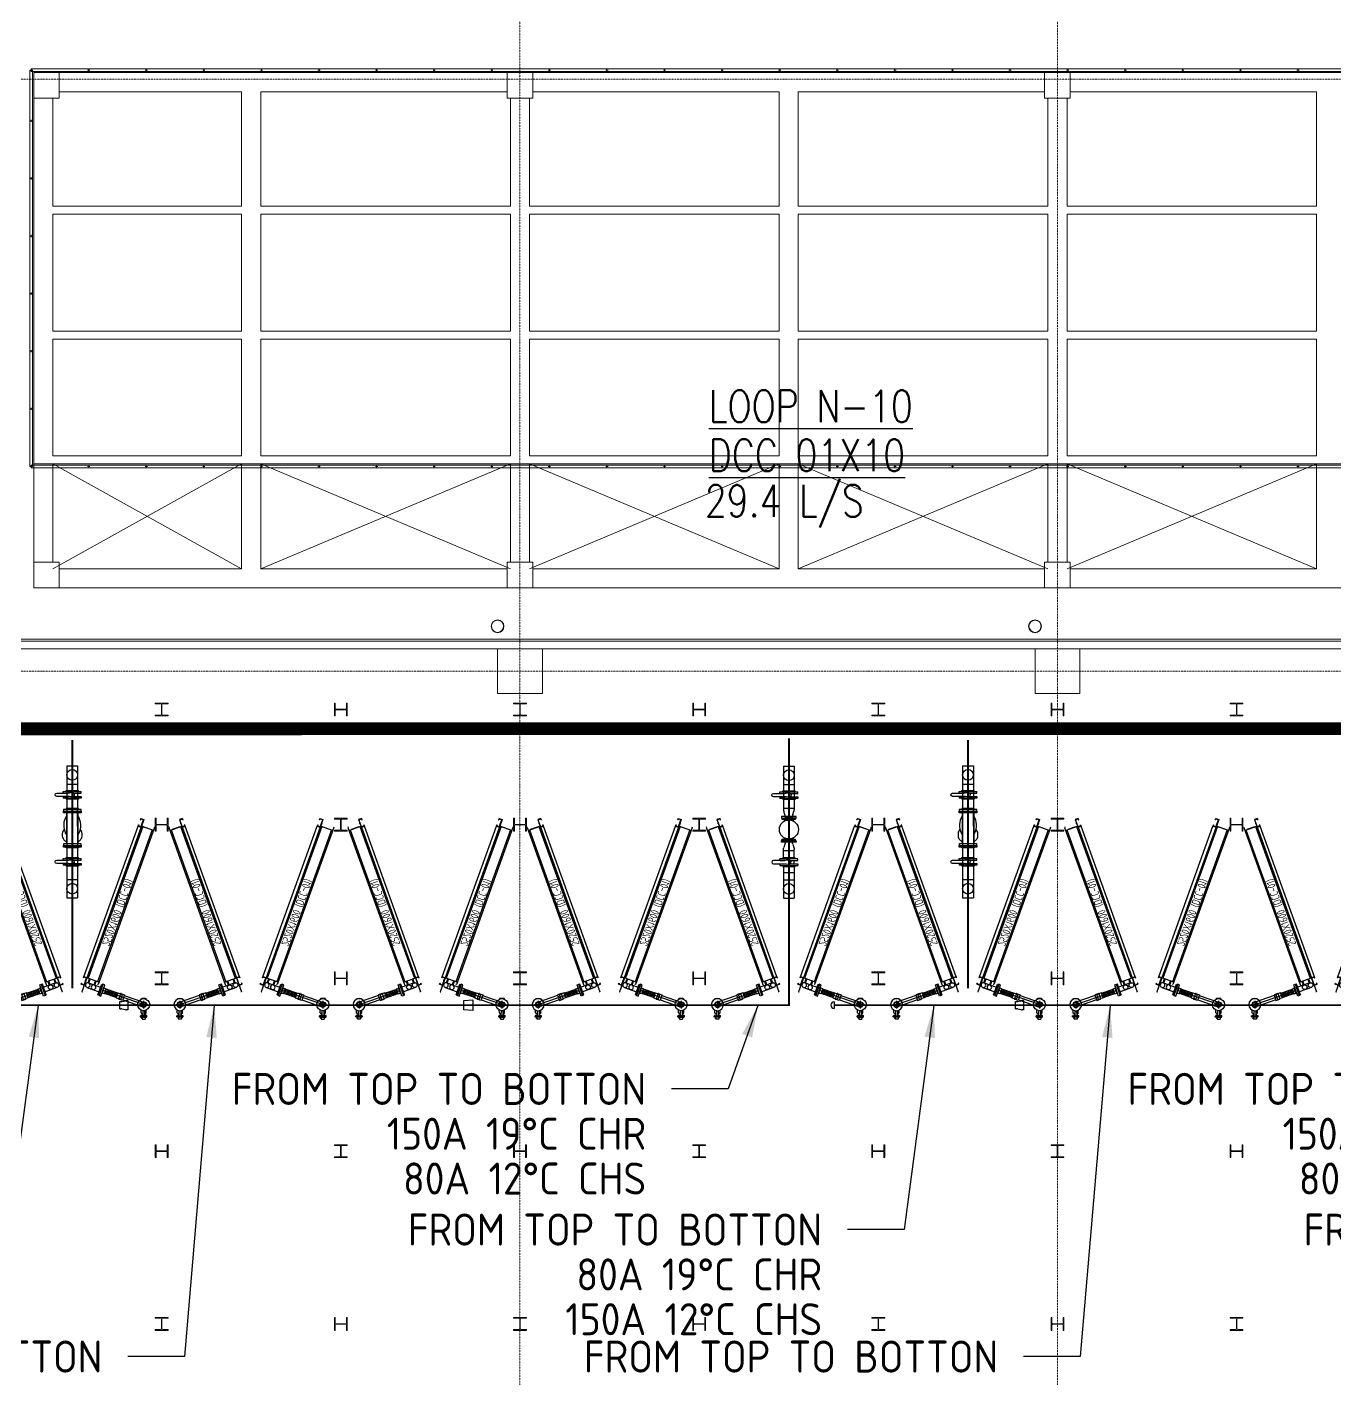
# Model space of a CAD drawing. Extents: x -32000 to 363140, y -29000 to 144266.
# Drawn here: x 77496 to 97938, y 78940 to 100062 of the extents above; entities that cross this region are included whole.
import ezdxf
from ezdxf.enums import TextEntityAlignment as Align

# ---------------------------------------------------------------- set-up
doc = ezdxf.new("R2010")
doc.units = 0
doc.header["$LTSCALE"] = 10
for name, pattern in [('H12PL25$0$JJP_三點線', [0.9, 0.3, -0.15, 0, -0.15, 0, -0.15, 0, -0.15]), ('XFM1Q20-200k$0$CENTER', [2, 1.25, -0.25, 0.25, -0.25]), ('XFM1Q20-200k$0$CENTER2', [1.125, 0.75, -0.125, 0.125, -0.125])]:
    doc.linetypes.add(name, pattern=pattern)
for name, color, linetype in [('H12PL25$0$A-OBJE-2D', 252, 'Continuous'), ('H12PL25$0$A-OBJE-MEP', 252, 'Continuous'), ('H12PL25$0$A-RAIL', 252, 'Continuous'), ('H12PL25$0$A-WALL-EX', 252, 'Continuous'), ('H12PL25$0$S-BEAM-SHOW', 252, 'Continuous'), ('H12PL25$0$S-COL', 252, 'Continuous'), ('H12PL25$0$S-GRID', 252, 'Continuous'), ('H12PL25$0$S-SLAB-SHOW', 252, 'Continuous'), ('XFM1P20-200k$0$$0$M-PIPE-TEXT', 3, 'Continuous'), ('XFM1P20-200k$0$$0$M-PIPE-TEXT-ARROR', 91, 'Continuous'), ('XFM1P20-200k$0$M-PIPE-CHWR20', 110, 'Continuous'), ('XFM1P20-200k$0$M-PIPE-CHWS12', 130, 'Continuous'), ('XFM1Q20-200k$0$12P7-M-SUP-DCC-L1', 7, 'Continuous'), ('XFM1Q20-200k$0$12P7-M-SUP-DCC-L2', 3, 'Continuous'), ('XFM1Q20-200k$0$C-CDCC', 22, 'Continuous'), ('XFM1Q20-200k$0$M-CWTR-TEXT', 4, 'Continuous'), ('XFM1Q20-200k$0$M-PIPE-CHWR20', 110, 'Continuous'), ('XFM1Q20-200k$0$M-PIPE-CHWS12', 130, 'Continuous'), ('XFM1Q20-200k$0$M-PIPE-CHWS12_CL', 132, 'XFM1Q20-200k$0$CENTER2'), ('XFM1Q20-200k$0$MAU&DCC Valve Station$0$M-CWTR-VAVE', 4, 'Continuous'), ('XFM1Q20-200k$0$U-PCW-V', 2, 'Continuous')]:
    doc.layers.add(name, color=color, linetype=linetype)
doc.styles.add('XFM1P20-200k$0$$0$aa-txt', font='isocp.shx', dxfattribs={"bigfont": 'chineset.shx'})
doc.styles.add('XFM1Q20-200k$0$12P7-XCM2P10$0$AA-TXT', font='simplex.shx', dxfattribs={"bigfont": 'china.shx'})
doc.styles.add('XFM1Q20-200k$0$aa-txt', font='isocp.shx', dxfattribs={"bigfont": 'chineset.shx'})
doc.dimstyles.new('XFM1P20-200k$0$$0$adim-200', dxfattribs={"dimscale": 200, "dimtxt": 0.3, "dimasz": 2.5, "dimexe": 0.1, "dimexo": 0.5, "dimgap": 0.15, "dimtad": 0, "dimdec": 4, "dimzin": 3, "dimdsep": 46, "dimtxsty": 'XFM1P20-200k$0$$0$aa-txt', "dimcen": 2.5, "dimclrd": 256, "dimclre": 256, "dimclrt": 256, "dimadec": 0, "dimazin": 0, "dimtfac": 1, "dimtdec": 4, "dimtmove": 0, "dimatfit": 3, "dimfxl": 1, "dimtolj": 1, "dimtzin": 0, "dimarcsym": 0})

# ---------------------------------------------------------------- blocks, each defined once
blk = doc.blocks.new('H12PL25')
at = {"layer": 'H12PL25$0$A-OBJE-2D', "lineweight": 0}
for p, q in [((77900, 91600), (80850, 93237.5)), ((80850, 91600), (77900, 93237.5)), ((81150, 91600), (85050, 93237.5)), ((85050, 91600), (81150, 93237.5)), ((85350, 91600), (89250, 93237.5)), ((89250, 91600), (85350, 93237.5)), ((89550, 91600), (93450, 93237.5)), ((93450, 91600), (89550, 93237.5)), ((93750, 91600), (97650, 93237.5)), ((97650, 91600), (93750, 93237.5))]:
    blk.add_line(p, q, dxfattribs=at)
at = {"layer": 'H12PL25$0$A-OBJE-MEP', "lineweight": 0, "flags": 128}
for points in [[(84945, 90700, 1), (84755, 90700, 1)], [(93345, 90700, 1), (93155, 90700, 1)]]:
    blk.add_lwpolyline(points, format="xyb", close=True, dxfattribs=at)
at = {"layer": 'H12PL25$0$A-OBJE-MEP', "lineweight": 0}
for centre in [(84850, 90700), (93250, 90700)]:
    blk.add_circle(centre, 100, dxfattribs=at)
at = {"layer": 'H12PL25$0$A-RAIL', "lineweight": 0}
for p, q in [((78477, 99390), (78443, 99390)), ((78460, 99407), (78460, 99373)), ((79377, 99390), (79343, 99390)), ((79360, 99407), (79360, 99373)), ((80277, 99390), (80243, 99390)), ((80260, 99407), (80260, 99373)), ((81177, 99390), (81143, 99390)), ((81160, 99407), (81160, 99373)), ((82077, 99390), (82043, 99390)), ((82060, 99407), (82060, 99373)), ((82977, 99390), (82943, 99390)), ((82960, 99407), (82960, 99373)), ((83877, 99390), (83843, 99390)), ((83860, 99407), (83860, 99373)), ((84777, 99390), (84743, 99390)), ((84760, 99407), (84760, 99373)), ((85677, 99390), (85643, 99390)), ((85660, 99407), (85660, 99373)), ((86577, 99390), (86543, 99390)), ((86560, 99407), (86560, 99373)), ((87477, 99390), (87443, 99390)), ((87460, 99407), (87460, 99373)), ((88377, 99390), (88343, 99390)), ((88360, 99407), (88360, 99373)), ((89277, 99390), (89243, 99390)), ((89260, 99407), (89260, 99373)), ((90177, 99390), (90143, 99390)), ((90160, 99407), (90160, 99373)), ((91077, 99390), (91043, 99390)), ((91060, 99407), (91060, 99373)), ((91977, 99390), (91943, 99390)), ((91960, 99407), (91960, 99373)), ((92877, 99390), (92843, 99390)), ((92860, 99407), (92860, 99373)), ((93777, 99390), (93743, 99390)), ((93760, 99407), (93760, 99373)), ((94677, 99390), (94643, 99390)), ((94660, 99407), (94660, 99373)), ((95577, 99390), (95543, 99390)), ((95560, 99407), (95560, 99373)), ((96477, 99390), (96443, 99390)), ((96460, 99407), (96460, 99373)), ((97377, 99390), (97343, 99390)), ((97360, 99407), (97360, 99373)), ((77543, 98597.5), (77577, 98597.5)), ((77560, 98614.5), (77560, 98580.5)), ((77543, 97697.5), (77577, 97697.5)), ((77560, 97714.5), (77560, 97680.5)), ((77543, 96797.5), (77577, 96797.5)), ((77560, 96814.5), (77560, 96780.5)), ((77543, 95897.5), (77577, 95897.5)), ((77560, 95914.5), (77560, 95880.5)), ((77543, 94997.5), (77577, 94997.5)), ((77560, 95014.5), (77560, 94980.5)), ((77543, 94097.5), (77577, 94097.5)), ((77560, 94114.5), (77560, 94080.5)), ((78477, 93197.5), (78443, 93197.5)), ((78460, 93214.5), (78460, 93180.5)), ((79377, 93197.5), (79343, 93197.5)), ((79360, 93214.5), (79360, 93180.5)), ((80277, 93197.5), (80243, 93197.5)), ((80260, 93214.5), (80260, 93180.5)), ((81177, 93197.5), (81143, 93197.5)), ((81160, 93214.5), (81160, 93180.5)), ((82077, 93197.5), (82043, 93197.5)), ((82060, 93214.5), (82060, 93180.5)), ((82977, 93197.5), (82943, 93197.5)), ((82960, 93214.5), (82960, 93180.5)), ((83877, 93197.5), (83843, 93197.5)), ((83860, 93214.5), (83860, 93180.5)), ((84777, 93197.5), (84743, 93197.5)), ((84760, 93214.5), (84760, 93180.5)), ((85677, 93197.5), (85643, 93197.5)), ((85660, 93214.5), (85660, 93180.5)), ((86577, 93197.5), (86543, 93197.5)), ((86560, 93214.5), (86560, 93180.5)), ((87477, 93197.5), (87443, 93197.5)), ((87460, 93214.5), (87460, 93180.5)), ((88377, 93197.5), (88343, 93197.5)), ((88360, 93214.5), (88360, 93180.5)), ((89277, 93197.5), (89243, 93197.5)), ((89260, 93214.5), (89260, 93180.5)), ((90177, 93197.5), (90143, 93197.5)), ((90160, 93214.5), (90160, 93180.5)), ((91077, 93197.5), (91043, 93197.5)), ((91060, 93214.5), (91060, 93180.5)), ((91977, 93197.5), (91943, 93197.5)), ((91960, 93214.5), (91960, 93180.5)), ((92877, 93197.5), (92843, 93197.5)), ((92860, 93214.5), (92860, 93180.5)), ((93777, 93197.5), (93743, 93197.5)), ((93760, 93214.5), (93760, 93180.5)), ((94677, 93197.5), (94643, 93197.5)), ((94660, 93214.5), (94660, 93180.5)), ((95577, 93197.5), (95543, 93197.5)), ((95560, 93214.5), (95560, 93180.5)), ((96477, 93197.5), (96443, 93197.5)), ((96460, 93214.5), (96460, 93180.5)), ((97377, 93197.5), (97343, 93197.5)), ((97360, 93214.5), (97360, 93180.5))]:
    blk.add_line(p, q, dxfattribs=at)
at = {"layer": 'H12PL25$0$A-RAIL', "lineweight": 0, "flags": 128}
for points in [[(77538.65, 93197.5), (77581.35, 93197.5), (77581.35, 99390), (77538.65, 99390)], [(77540, 93207.5), (77580, 93207.5), (77580, 99380), (77540, 99380)], [(77560, 99411.35), (77560, 99368.65), (123730, 99368.65), (123730, 99411.35)], [(77570, 99410), (77570, 99370), (123720, 99370), (123720, 99410)], [(77560, 93218.85), (77560, 93176.15), (122100, 93176.15), (122100, 93218.85)], [(77570, 93217.5), (77570, 93177.5), (122090, 93177.5), (122090, 93217.5)]]:
    blk.add_lwpolyline(points, close=True, dxfattribs=at)
at = {"layer": 'H12PL25$0$A-WALL-EX', "lineweight": 0}
blk.add_line((77050, 90465), (126700, 90465), dxfattribs=at)
at = {"layer": 'H12PL25$0$A-WALL-EX', "lineweight": 0, "flags": 128}
for points in [[(77050, 90500), (126700, 90500)], [(77050, 90500), (126700, 90500)], [(77050, 90500), (126700, 90500)], [(126700, 90500), (77050, 90500)], [(77050, 90350), (126850, 90350)]]:
    blk.add_lwpolyline(points, dxfattribs=at)
at = {"layer": 'H12PL25$0$S-BEAM-SHOW', "lineweight": 0, "flags": 128}
for points in [[(78000, 99350), (85000, 99350)], [(78000, 99050), (78000, 99350)], [(85000, 99350), (85000, 99050)], [(85400, 99350), (93400, 99350)], [(85400, 99050), (85400, 99350)], [(93400, 99350), (93400, 99050)], [(93800, 99350), (101800, 99350)], [(93800, 99050), (93800, 99350)], [(77600, 98950), (77900, 98950)], [(77600, 98950), (77600, 91700)], [(77900, 98950), (77900, 97262.5)], [(78000, 99050), (80850, 99050)], [(80850, 99050), (80850, 97262.5)], [(81150, 99050), (81150, 97262.5)], [(81150, 99050), (85000, 99050)], [(85050, 98950), (85350, 98950)], [(85050, 98950), (85050, 97262.5)], [(85350, 98950), (85350, 97262.5)], [(85400, 99050), (89250, 99050)], [(89250, 99050), (89250, 97262.5)], [(89550, 99050), (89550, 97262.5)], [(89550, 99050), (93400, 99050)], [(93450, 98950), (93750, 98950)], [(93450, 98950), (93450, 97262.5)], [(93750, 98950), (93750, 97262.5)], [(93800, 99050), (97650, 99050)], [(97650, 99050), (97650, 97262.5)], [(77900, 97262.5), (80850, 97262.5)], [(81150, 97262.5), (85050, 97262.5)], [(85350, 97262.5), (89250, 97262.5)], [(89550, 97262.5), (93450, 97262.5)], [(93750, 97262.5), (97650, 97262.5)], [(77900, 97137.5), (80850, 97137.5)], [(77900, 97137.5), (77900, 95312.5)], [(80850, 97137.5), (80850, 95312.5)], [(81150, 97137.5), (85050, 97137.5)], [(81150, 97137.5), (81150, 95312.5)], [(85050, 97137.5), (85050, 95312.5)], [(85350, 97137.5), (89250, 97137.5)], [(85350, 97137.5), (85350, 95312.5)], [(89250, 97137.5), (89250, 95312.5)], [(89550, 97137.5), (93450, 97137.5)], [(89550, 97137.5), (89550, 95312.5)], [(93450, 97137.5), (93450, 95312.5)], [(93750, 97137.5), (97650, 97137.5)], [(93750, 97137.5), (93750, 95312.5)], [(97650, 97137.5), (97650, 95312.5)], [(77900, 95312.5), (80850, 95312.5)], [(81150, 95312.5), (85050, 95312.5)], [(85350, 95312.5), (89250, 95312.5)], [(89550, 95312.5), (93450, 95312.5)], [(93750, 95312.5), (97650, 95312.5)], [(77900, 95187.5), (80850, 95187.5)], [(77900, 95187.5), (77900, 93362.5)], [(80850, 95187.5), (80850, 93362.5)], [(81150, 95187.5), (85050, 95187.5)], [(81150, 95187.5), (81150, 93362.5)], [(85050, 95187.5), (85050, 93362.5)], [(85350, 95187.5), (89250, 95187.5)], [(85350, 95187.5), (85350, 93362.5)], [(89250, 95187.5), (89250, 93362.5)], [(89550, 95187.5), (93450, 95187.5)], [(89550, 95187.5), (89550, 93362.5)], [(93450, 95187.5), (93450, 93362.5)], [(93750, 95187.5), (97650, 95187.5)], [(93750, 95187.5), (93750, 93362.5)], [(97650, 95187.5), (97650, 93362.5)], [(77900, 93362.5), (80850, 93362.5)], [(81150, 93362.5), (85050, 93362.5)], [(85350, 93362.5), (89250, 93362.5)], [(89550, 93362.5), (93450, 93362.5)], [(93750, 93362.5), (97650, 93362.5)], [(77900, 93237.5), (80850, 93237.5)], [(77900, 93237.5), (77900, 91700)], [(80850, 93237.5), (80850, 91600)], [(81150, 93237.5), (85050, 93237.5)], [(81150, 93237.5), (81150, 91600)], [(85050, 93237.5), (85050, 91700)], [(85350, 93237.5), (89250, 93237.5)], [(85350, 93237.5), (85350, 91700)], [(89250, 93237.5), (89250, 91600)], [(89550, 93237.5), (93450, 93237.5)], [(89550, 93237.5), (89550, 91600)], [(93450, 93237.5), (93450, 91700)], [(93750, 93237.5), (97650, 93237.5)], [(93750, 93237.5), (93750, 91700)], [(97650, 93237.5), (97650, 91600)], [(77900, 91700), (77600, 91700)], [(85350, 91700), (85050, 91700)], [(93750, 91700), (93450, 91700)], [(78000, 91600), (80850, 91600)], [(78000, 91300), (78000, 91600)], [(81150, 91600), (85000, 91600)], [(85000, 91600), (85000, 91300)], [(85400, 91600), (89250, 91600)], [(85400, 91300), (85400, 91600)], [(89550, 91600), (93400, 91600)], [(93400, 91600), (93400, 91300)], [(93800, 91600), (97650, 91600)], [(93800, 91300), (93800, 91600)], [(78000, 91300), (85000, 91300)], [(85400, 91300), (93400, 91300)], [(93800, 91300), (101800, 91300)]]:
    blk.add_lwpolyline(points, dxfattribs=at)
at = {"layer": 'H12PL25$0$S-COL', "lineweight": 0, "flags": 128}
for points in [[(77600, 98950), (78000, 98950), (78000, 99350), (77600, 99350)], [(85000, 98950), (85400, 98950), (85400, 99350), (85000, 99350)], [(93400, 98950), (93800, 98950), (93800, 99350), (93400, 99350)], [(77600, 91300), (78000, 91300), (78000, 91700), (77600, 91700)], [(85000, 91300), (85400, 91300), (85400, 91700), (85000, 91700)], [(93400, 91300), (93800, 91300), (93800, 91700), (93400, 91700)]]:
    blk.add_lwpolyline(points, close=True, dxfattribs=at)
for points in [[(84850, 90350), (84850, 89650), (85550, 89650), (85550, 90350)], [(93250, 90350), (93250, 89650), (93950, 89650), (93950, 90350)]]:
    blk.add_lwpolyline(points, dxfattribs=at)
for points in [[(79700, 89299.5), (79700, 89311.5), (79617, 89311.5, -0.41421356), (79604, 89324.5), (79604, 89474.5, -0.41421356), (79617, 89487.5), (79700, 89487.5), (79700, 89499.5), (79500, 89499.5), (79500, 89487.5), (79583, 89487.5, -0.41421356), (79596, 89474.5), (79596, 89324.5, -0.41421356), (79583, 89311.5), (79500, 89311.5), (79500, 89299.5)], [(82500, 89500), (82488, 89500), (82488, 89417, -0.41421356), (82475, 89404), (82325, 89404, -0.41421356), (82312, 89417), (82312, 89500), (82300, 89500), (82300, 89300), (82312, 89300), (82312, 89383, -0.41421356), (82325, 89396), (82475, 89396, -0.41421356), (82488, 89383), (82488, 89300), (82500, 89300)], [(82500, 89499.5), (82488, 89499.5), (82488, 89416.5, -0.41421356), (82475, 89403.5), (82325, 89403.5, -0.41421356), (82312, 89416.5), (82312, 89499.5), (82300, 89499.5), (82300, 89299.5), (82312, 89299.5), (82312, 89382.5, -0.41421356), (82325, 89395.5), (82475, 89395.5, -0.41421356), (82488, 89382.5), (82488, 89299.5), (82500, 89299.5)], [(85300, 89299.5), (85300, 89311.5), (85217, 89311.5, -0.41421356), (85204, 89324.5), (85204, 89474.5, -0.41421356), (85217, 89487.5), (85300, 89487.5), (85300, 89499.5), (85100, 89499.5), (85100, 89487.5), (85183, 89487.5, -0.41421356), (85196, 89474.5), (85196, 89324.5, -0.41421356), (85183, 89311.5), (85100, 89311.5), (85100, 89299.5)], [(88100, 89499.5), (88088, 89499.5), (88088, 89416.5, -0.41421356), (88075, 89403.5), (87925, 89403.5, -0.41421356), (87912, 89416.5), (87912, 89499.5), (87900, 89499.5), (87900, 89299.5), (87912, 89299.5), (87912, 89382.5, -0.41421356), (87925, 89395.5), (88075, 89395.5, -0.41421356), (88088, 89382.5), (88088, 89299.5), (88100, 89299.5)], [(90900, 89299.5), (90900, 89311.5), (90817, 89311.5, -0.41421356), (90804, 89324.5), (90804, 89474.5, -0.41421356), (90817, 89487.5), (90900, 89487.5), (90900, 89499.5), (90700, 89499.5), (90700, 89487.5), (90783, 89487.5, -0.41421356), (90796, 89474.5), (90796, 89324.5, -0.41421356), (90783, 89311.5), (90700, 89311.5), (90700, 89299.5)], [(93700, 89499.5), (93688, 89499.5), (93688, 89416.5, -0.41421356), (93675, 89403.5), (93525, 89403.5, -0.41421356), (93512, 89416.5), (93512, 89499.5), (93500, 89499.5), (93500, 89299.5), (93512, 89299.5), (93512, 89382.5, -0.41421356), (93525, 89395.5), (93675, 89395.5, -0.41421356), (93688, 89382.5), (93688, 89299.5), (93700, 89299.5)], [(96500, 89299.5), (96500, 89311.5), (96417, 89311.5, -0.41421356), (96404, 89324.5), (96404, 89474.5, -0.41421356), (96417, 89487.5), (96500, 89487.5), (96500, 89499.5), (96300, 89499.5), (96300, 89487.5), (96383, 89487.5, -0.41421356), (96396, 89474.5), (96396, 89324.5, -0.41421356), (96383, 89311.5), (96300, 89311.5), (96300, 89299.5)], [(79700, 87700), (79688, 87700), (79688, 87617, -0.41421356), (79675, 87604), (79525, 87604, -0.41421356), (79512, 87617), (79512, 87700), (79500, 87700), (79500, 87500), (79512, 87500), (79512, 87583, -0.41421356), (79525, 87596), (79675, 87596, -0.41421356), (79688, 87583), (79688, 87500), (79700, 87500)], [(82500, 87500), (82500, 87512), (82417, 87512, -0.41421356), (82404, 87525), (82404, 87675, -0.41421356), (82417, 87688), (82500, 87688), (82500, 87700), (82300, 87700), (82300, 87688), (82383, 87688, -0.41421356), (82396, 87675), (82396, 87525, -0.41421356), (82383, 87512), (82300, 87512), (82300, 87500)], [(85300, 87700), (85288, 87700), (85288, 87617, -0.41421356), (85275, 87604), (85125, 87604, -0.41421356), (85112, 87617), (85112, 87700), (85100, 87700), (85100, 87500), (85112, 87500), (85112, 87583, -0.41421356), (85125, 87596), (85275, 87596, -0.41421356), (85288, 87583), (85288, 87500), (85300, 87500)], [(88100, 87500), (88100, 87512), (88017, 87512, -0.41421356), (88004, 87525), (88004, 87675, -0.41421356), (88017, 87688), (88100, 87688), (88100, 87700), (87900, 87700), (87900, 87688), (87983, 87688, -0.41421356), (87996, 87675), (87996, 87525, -0.41421356), (87983, 87512), (87900, 87512), (87900, 87500)], [(90900, 87700), (90888, 87700), (90888, 87617, -0.41421356), (90875, 87604), (90725, 87604, -0.41421356), (90712, 87617), (90712, 87700), (90700, 87700), (90700, 87500), (90712, 87500), (90712, 87583, -0.41421356), (90725, 87596), (90875, 87596, -0.41421356), (90888, 87583), (90888, 87500), (90900, 87500)], [(93700, 87500), (93700, 87512), (93617, 87512, -0.41421356), (93604, 87525), (93604, 87675, -0.41421356), (93617, 87688), (93700, 87688), (93700, 87700), (93500, 87700), (93500, 87688), (93583, 87688, -0.41421356), (93596, 87675), (93596, 87525, -0.41421356), (93583, 87512), (93500, 87512), (93500, 87500)], [(96500, 87700), (96488, 87700), (96488, 87617, -0.41421356), (96475, 87604), (96325, 87604, -0.41421356), (96312, 87617), (96312, 87700), (96300, 87700), (96300, 87500), (96312, 87500), (96312, 87583, -0.41421356), (96325, 87596), (96475, 87596, -0.41421356), (96488, 87583), (96488, 87500), (96500, 87500)], [(79700, 85100), (79700, 85112), (79617, 85112, -0.41421356), (79604, 85125), (79604, 85275, -0.41421356), (79617, 85288), (79700, 85288), (79700, 85300), (79500, 85300), (79500, 85288), (79583, 85288, -0.41421356), (79596, 85275), (79596, 85125, -0.41421356), (79583, 85112), (79500, 85112), (79500, 85100)], [(82500, 85300), (82488, 85300), (82488, 85217, -0.41421356), (82475, 85204), (82325, 85204, -0.41421356), (82312, 85217), (82312, 85300), (82300, 85300), (82300, 85100), (82312, 85100), (82312, 85183, -0.41421356), (82325, 85196), (82475, 85196, -0.41421356), (82488, 85183), (82488, 85100), (82500, 85100)], [(85300, 85100), (85300, 85112), (85217, 85112, -0.41421356), (85204, 85125), (85204, 85275, -0.41421356), (85217, 85288), (85300, 85288), (85300, 85300), (85100, 85300), (85100, 85288), (85183, 85288, -0.41421356), (85196, 85275), (85196, 85125, -0.41421356), (85183, 85112), (85100, 85112), (85100, 85100)], [(88100, 85300), (88088, 85300), (88088, 85217, -0.41421356), (88075, 85204), (87925, 85204, -0.41421356), (87912, 85217), (87912, 85300), (87900, 85300), (87900, 85100), (87912, 85100), (87912, 85183, -0.41421356), (87925, 85196), (88075, 85196, -0.41421356), (88088, 85183), (88088, 85100), (88100, 85100)], [(90900, 85100), (90900, 85112), (90817, 85112, -0.41421356), (90804, 85125), (90804, 85275, -0.41421356), (90817, 85288), (90900, 85288), (90900, 85300), (90700, 85300), (90700, 85288), (90783, 85288, -0.41421356), (90796, 85275), (90796, 85125, -0.41421356), (90783, 85112), (90700, 85112), (90700, 85100)], [(93700, 85300), (93688, 85300), (93688, 85217, -0.41421356), (93675, 85204), (93525, 85204, -0.41421356), (93512, 85217), (93512, 85300), (93500, 85300), (93500, 85100), (93512, 85100), (93512, 85183, -0.41421356), (93525, 85196), (93675, 85196, -0.41421356), (93688, 85183), (93688, 85100), (93700, 85100)], [(96500, 85100), (96500, 85112), (96417, 85112, -0.41421356), (96404, 85125), (96404, 85275, -0.41421356), (96417, 85288), (96500, 85288), (96500, 85300), (96300, 85300), (96300, 85288), (96383, 85288, -0.41421356), (96396, 85275), (96396, 85125, -0.41421356), (96383, 85112), (96300, 85112), (96300, 85100)], [(79700, 82600), (79688, 82600), (79688, 82517, -0.41421356), (79675, 82504), (79525, 82504, -0.41421356), (79512, 82517), (79512, 82600), (79500, 82600), (79500, 82400), (79512, 82400), (79512, 82483, -0.41421356), (79525, 82496), (79675, 82496, -0.41421356), (79688, 82483), (79688, 82400), (79700, 82400)], [(82500, 82400), (82500, 82412), (82417, 82412, -0.41421356), (82404, 82425), (82404, 82575, -0.41421356), (82417, 82588), (82500, 82588), (82500, 82600), (82300, 82600), (82300, 82588), (82383, 82588, -0.41421356), (82396, 82575), (82396, 82425, -0.41421356), (82383, 82412), (82300, 82412), (82300, 82400)], [(85300, 82600), (85288, 82600), (85288, 82517, -0.41421356), (85275, 82504), (85125, 82504, -0.41421356), (85112, 82517), (85112, 82600), (85100, 82600), (85100, 82400), (85112, 82400), (85112, 82483, -0.41421356), (85125, 82496), (85275, 82496, -0.41421356), (85288, 82483), (85288, 82400), (85300, 82400)], [(88100, 82400), (88100, 82412), (88017, 82412, -0.41421356), (88004, 82425), (88004, 82575, -0.41421356), (88017, 82588), (88100, 82588), (88100, 82600), (87900, 82600), (87900, 82588), (87983, 82588, -0.41421356), (87996, 82575), (87996, 82425, -0.41421356), (87983, 82412), (87900, 82412), (87900, 82400)], [(90900, 82600), (90888, 82600), (90888, 82517, -0.41421356), (90875, 82504), (90725, 82504, -0.41421356), (90712, 82517), (90712, 82600), (90700, 82600), (90700, 82400), (90712, 82400), (90712, 82483, -0.41421356), (90725, 82496), (90875, 82496, -0.41421356), (90888, 82483), (90888, 82400), (90900, 82400)], [(93700, 82400), (93700, 82412), (93617, 82412, -0.41421356), (93604, 82425), (93604, 82575, -0.41421356), (93617, 82588), (93700, 82588), (93700, 82600), (93500, 82600), (93500, 82588), (93583, 82588, -0.41421356), (93596, 82575), (93596, 82425, -0.41421356), (93583, 82412), (93500, 82412), (93500, 82400)], [(96500, 82600), (96488, 82600), (96488, 82517, -0.41421356), (96475, 82504), (96325, 82504, -0.41421356), (96312, 82517), (96312, 82600), (96300, 82600), (96300, 82400), (96312, 82400), (96312, 82483, -0.41421356), (96325, 82496), (96475, 82496, -0.41421356), (96488, 82483), (96488, 82400), (96500, 82400)], [(79700, 79700), (79700, 79712), (79617, 79712, -0.41421356), (79604, 79725), (79604, 79875, -0.41421356), (79617, 79888), (79700, 79888), (79700, 79900), (79500, 79900), (79500, 79888), (79583, 79888, -0.41421356), (79596, 79875), (79596, 79725, -0.41421356), (79583, 79712), (79500, 79712), (79500, 79700)], [(82500, 79900), (82488, 79900), (82488, 79817, -0.41421356), (82475, 79804), (82325, 79804, -0.41421356), (82312, 79817), (82312, 79900), (82300, 79900), (82300, 79700), (82312, 79700), (82312, 79783, -0.41421356), (82325, 79796), (82475, 79796, -0.41421356), (82488, 79783), (82488, 79700), (82500, 79700)], [(85300, 79700), (85300, 79712), (85217, 79712, -0.41421356), (85204, 79725), (85204, 79875, -0.41421356), (85217, 79888), (85300, 79888), (85300, 79900), (85100, 79900), (85100, 79888), (85183, 79888, -0.41421356), (85196, 79875), (85196, 79725, -0.41421356), (85183, 79712), (85100, 79712), (85100, 79700)], [(88100, 79900), (88088, 79900), (88088, 79817, -0.41421356), (88075, 79804), (87925, 79804, -0.41421356), (87912, 79817), (87912, 79900), (87900, 79900), (87900, 79700), (87912, 79700), (87912, 79783, -0.41421356), (87925, 79796), (88075, 79796, -0.41421356), (88088, 79783), (88088, 79700), (88100, 79700)], [(90900, 79700), (90900, 79712), (90817, 79712, -0.41421356), (90804, 79725), (90804, 79875, -0.41421356), (90817, 79888), (90900, 79888), (90900, 79900), (90700, 79900), (90700, 79888), (90783, 79888, -0.41421356), (90796, 79875), (90796, 79725, -0.41421356), (90783, 79712), (90700, 79712), (90700, 79700)], [(93700, 79900), (93688, 79900), (93688, 79817, -0.41421356), (93675, 79804), (93525, 79804, -0.41421356), (93512, 79817), (93512, 79900), (93500, 79900), (93500, 79700), (93512, 79700), (93512, 79783, -0.41421356), (93525, 79796), (93675, 79796, -0.41421356), (93688, 79783), (93688, 79700), (93700, 79700)], [(96500, 79700), (96500, 79712), (96417, 79712, -0.41421356), (96404, 79725), (96404, 79875, -0.41421356), (96417, 79888), (96500, 79888), (96500, 79900), (96300, 79900), (96300, 79888), (96383, 79888, -0.41421356), (96396, 79875), (96396, 79725, -0.41421356), (96383, 79712), (96300, 79712), (96300, 79700)]]:
    blk.add_lwpolyline(points, format="xyb", close=True, dxfattribs=at)
at = {"layer": 'H12PL25$0$S-GRID', "linetype": 'H12PL25$0$JJP_三點線', "lineweight": 0}
for p, q in [((85200, 128250), (85200, -28000)), ((93600, 128250), (93600, -28000)), ((-29000, 99250), (289600, 99250)), ((-29000, 90000), (289600, 90000))]:
    blk.add_line(p, q, dxfattribs=at)
at = {"layer": 'H12PL25$0$S-SLAB-SHOW', "lineweight": 0, "flags": 128}
for points in [[(77600, 99350), (77600, 93237.5), (122140, 93237.5), (122140, 91300), (125640, 91300), (125640, 92970), (124874, 92970), (124874, 92610), (124656, 92610), (124656, 92710), (123890, 92710), (123890, 92610), (123690, 92610), (123690, 99350)], [(77600, 99350), (77600, 93237.5), (122140, 93237.5), (122140, 91300), (124656, 91300), (124656, 92710), (123890, 92710), (123890, 92610), (123690, 92610), (123690, 99350)]]:
    blk.add_lwpolyline(points, close=True, dxfattribs=at)
at = {"layer": 'H12PL25$0$S-SLAB-SHOW', "lineweight": 0}
for points in [[(77600, 91700), (78000, 91700), (78000, 91300), (77600, 91300)], [(93400, 91700), (93800, 91700), (93800, 91300), (93400, 91300)]]:
    blk.add_lwpolyline(points, close=True, dxfattribs=at)
blk = doc.blocks.new('XFM1Q20-200k$0$A$C85d7fed8')
at = {"layer": 'XFM1Q20-200k$0$12P7-M-SUP-DCC-L1'}
for points in [[(214374, 5418), (214420, 5438), (214369, 5552), (214323, 5532), (214331, 5513), (214334, 5515), (214327, 5530), (214367, 5548), (214416, 5440), (214376, 5422), (214369, 5437), (214366, 5436)], [(215456, 3023), (215502, 3043), (215450, 3158), (215405, 3137), (215413, 3119), (215416, 3120), (215409, 3135), (215449, 3153), (215497, 3045), (215458, 3027), (215451, 3043), (215448, 3041)]]:
    blk.add_lwpolyline(points, close=True, dxfattribs=at)
blk.add_lwpolyline([(215446, 3041), (215448, 3041)], dxfattribs=at)
at = {"layer": 'XFM1Q20-200k$0$12P7-M-SUP-DCC-L2'}
blk.add_lwpolyline([(215404, 3137), (215450, 3157), (214420, 5438), (214374, 5418)], close=True, dxfattribs=at)
blk = doc.blocks.new('XFM1Q20-200k$0$A$C911c7844')
at = {"layer": 'XFM1Q20-200k$0$C-CDCC'}
for p, q in [((207240, 5563), (207249, 5567)), ((208474, 3049), (207240, 5563)), ((207325, 5504), (207506, 5592)), ((207357, 5438), (207538, 5527)), ((207483, 5638), (207500, 5646)), ((207483, 5638), (207560, 5481)), ((207500, 5646), (207576, 5489)), ((207520, 5444), (207340, 5356)), ((207352, 5436), (207381, 5376)), ((208470, 3103), (207358, 5365)), ((207362, 5441), (207392, 5381)), ((207440, 5479), (207469, 5419)), ((207451, 5484), (207480, 5424)), ((207503, 5480), (207494, 5476)), ((208613, 3173), (207502, 5435)), ((208653, 3137), (207503, 5480)), ((207560, 5481), (207576, 5489)), ((208631, 3182), (208452, 3094)), ((208631, 3182), (208452, 3094)), ((208483, 3054), (208474, 3049)), ((208484, 3110), (208599, 3166)), ((208644, 3133), (208653, 3137))]:
    blk.add_line(p, q, dxfattribs=at)
for centre in [(207341, 5471), (207429, 5514)]:
    blk.add_circle(centre, 36.5, dxfattribs=at)
at = {"layer": 'XFM1Q20-200k$0$C-CDCC', "style": 'XFM1Q20-200k$0$aa-txt', "width": 0.8}
blk.add_text('2520X1600 (DCC-01)', height=125, rotation=296, dxfattribs=at).set_placement((207930, 4392), align=Align.MIDDLE)
blk = doc.blocks.new('XFM1Q20-200k$0$R6-4')
for p, q in [((-5.7, 0), (5.7, 0)), ((-5.7, 0), (-5.7, -1)), ((-8.4, -14), (-8.4, -12.4)), ((8.4, -14), (-8.4, -14)), ((-6.2, -4.1), (-7.9, -9.3)), ((5.7, 0), (5.7, -1)), ((6.2, -4.1), (7.9, -9.3)), ((8.4, -14), (8.4, -12.4))]:
    blk.add_line(p, q)
for centre, start, end in [((1.6, -12.4), 161.7321, 180), ((-15.7, -1), 341.7321, 0), ((15.7, -1), 180, 198.2679), ((-1.6, -12.4), 0, 18.2679)]:
    blk.add_arc(centre, 10, start, end)
blk = doc.blocks.new('XFM1Q20-200k$0$BV-150V-T1')
at = {"color": 0, "linetype": 'ByBlock'}
for p, q in [((-5.2, 9.6), (-6.7, 9.6)), ((-6.7, -9.6), (-6.7, 9.6)), ((-2.7, 14), (-5.2, 14)), ((-5.2, -14), (-5.2, 14)), ((2.7, 14), (5.2, 14)), ((5.2, 14), (5.2, -14)), ((5.2, 9.6), (6.7, 9.6)), ((6.7, 9.6), (6.7, -9.6)), ((-5.2, -9.6), (-6.7, -9.6)), ((-2.7, -14), (-5.2, -14)), ((2.7, -8.4), (-2.7, -8.4)), ((2.7, -14), (5.2, -14)), ((5.2, -9.6), (6.7, -9.6))]:
    blk.add_line(p, q, dxfattribs=at)
blk.add_lwpolyline([(-2.7, 7.5), (-2.7, 24, -1), (2.7, 24), (2.7, 7.7, 0.028765), (2.9, 4.2), (3.3, 0.3, -1.044614), (-3.3, 0), (-2.9, 4.1, 0.028765)], format="xyb", close=True, dxfattribs=at)
for points in [[(-2.7, 14), (-2.7, 6.1)], [(2.7, 14), (2.7, 6.3)], [(-2.7, -2), (-2.7, -14)], [(2.7, -2), (2.7, -14)]]:
    blk.add_lwpolyline(points, dxfattribs=at)
blk = doc.blocks.new('XFM1Q20-200k$0$A$C49d57fc1')
at = {"layer": 'XFM1Q20-200k$0$M-PIPE-CHWR20'}
for p, q in [((183, 2063, 0), (183, 1402, 0)), ((183, 2063), (351, 2063)), ((267, 0, 0), (267, 2063, 0)), ((351, 2063, 0), (351, 1402, 0)), ((183, 1777), (351, 1777)), ((159, 1247, 0), (264, 1247, 0)), ((159, 1247, 0), (159, 1232, 0)), ((159, 1232, 0), (264, 1232, 0)), ((160, 1231, 0), (159, 1232, 0)), ((264, 1231, 0), (160, 1231, 0)), ((189, 1249, 0), (264, 1249, 0)), ((189, 1247, 0), (189, 1249, 0)), ((194, 1221, 0), (194, 1229, 0)), ((200, 1219, 0), (264, 1219, 0)), ((340, 1249, 0), (264, 1249, 0)), ((369, 1247, 0), (264, 1247, 0)), ((369, 1232, 0), (264, 1232, 0)), ((264, 1231, 0), (368, 1231, 0)), ((334, 1219, 0), (264, 1219, 0)), ((334, 1219, 0), (334, 1229, 0)), ((340, 1247, 0), (340, 1249, 0)), ((368, 1231, 0), (369, 1232, 0)), ((369, 1247, 0), (369, 1232, 0)), ((160, 915, 0), (159, 914, 0)), ((159, 914, 0), (264, 914, 0)), ((159, 899, 0), (159, 914, 0)), ((159, 899, 0), (264, 899, 0)), ((264, 915, 0), (160, 915, 0)), ((189, 899, 0), (189, 897, 0)), ((189, 897, 0), (264, 897, 0)), ((194, 930, 0), (194, 917, 0)), ((334, 925, 0), (194, 925, 0)), ((264, 915, 0), (368, 915, 0)), ((369, 914, 0), (264, 914, 0)), ((369, 899, 0), (264, 899, 0)), ((340, 897, 0), (264, 897, 0)), ((334, 925, 0), (334, 917, 0)), ((340, 899, 0), (340, 897, 0)), ((368, 915, 0), (369, 914, 0)), ((369, 899, 0), (369, 914, 0)), ((183, 626), (183, 740, 0)), ((351, 626), (351, 740, 0)), ((183, 495), (183, 0)), ((351, 495), (351, 0)), ((351, 395), (183, 395)), ((183, 286), (351, 286)), ((183, 0), (351, 0))]:
    blk.add_line(p, q, dxfattribs=at)
at = {"layer": 'XFM1Q20-200k$0$M-PIPE-CHWR20', "elevation": 0}
for points in [[(153, 1249), (381, 1249), (381, 1273), (153, 1273)], [(153, 897), (381, 897), (381, 873), (153, 873)]]:
    blk.add_lwpolyline(points, close=True, dxfattribs=at)
at = {"layer": 'XFM1Q20-200k$0$M-PIPE-CHWR20'}
for centre, radius in [((267, 1920), 84.1), ((267, 1073), 149), ((267, 143), 84.1)]:
    blk.add_circle(centre, radius, dxfattribs=at)
for centre, radius, start, end in [((192, 1229, 0), 2, 0, 90), ((193, 1206, 0), 15, 45, 85.3609), ((192, 1207, 0), 15, 345, 45), ((342, 1207, 0), 15, 135, 195), ((341, 1206, 0), 15, 94.6391, 135), ((336, 1229, 0), 2, 90, 180), ((192, 917, 0), 2, 270, 0), ((183, 940, 0), 15, 317.6297, 21.3232), ((336, 917, 0), 2, 180, 270), ((351, 940, 0), 15, 158.6768, 222.3703)]:
    blk.add_arc(centre, radius, start, end, dxfattribs=at)
for name, p, xscale, yscale, zscale, rotation in [('XFM1Q20-200k$0$BV-150V-T1', (267, 1610), 10.00000000000001, 10.00000000000001, 10.00000000000001, 90), ('XFM1Q20-200k$0$R6-4', (267, 1263, 0), 10, 10, 10, 180), ('XFM1Q20-200k$0$BV-150V-T1', (267, 562), -10.00000000000001, 10.00000000000001, 10.00000000000001, 90)]:
    blk.add_blockref(name, p, dxfattribs=dict(at, xscale=xscale, yscale=yscale, zscale=zscale, rotation=rotation))
at = {"layer": 'XFM1Q20-200k$0$M-PIPE-CHWR20', "xscale": -10.00000000000001, "yscale": 10.00000000000001, "zscale": 10.00000000000001}
blk.add_blockref('XFM1Q20-200k$0$R6-4', (267, 883, 0), dxfattribs=at)
blk = doc.blocks.new('XFM1Q20-200k$0$YS-06-B')
at = {"layer": 'XFM1Q20-200k$0$U-PCW-V', "color": 0}
for p, q in [((55, 8.9), (6.9, 8.9)), ((55, -8.9), (6.9, -8.9))]:
    blk.add_line(p, q, dxfattribs=at)
for points in [[(1.4, -9.6), (0, -9.6), (0, 9.6), (1.4, 9.6)], [(4, -13.8), (1.4, -13.8), (1.4, 13.8), (4, 13.8), (4, -13.8)], [(4, -13.8), (6.5, -13.8), (6.5, 13.8), (4, 13.8), (4, -13.8)], [(57.5, -13.8), (55, -13.8), (55, 13.8), (57.5, 13.8), (57.5, -13.8)], [(57.5, -13.8), (60, -13.8), (60, 13.8), (57.5, 13.8), (57.5, -13.8)], [(60, -9.6), (61.5, -9.6), (61.5, 9.6), (60, 9.6)]]:
    blk.add_lwpolyline(points, dxfattribs=at)
for points in [[(18.6, 15.5, 0.133256), (14.6, 14.4, 0.106756), (10.9, 10.9, 0.036777), (9.6, 8.9, 0.036777)], [(28.8, 12.5, 0.064337), (26.3, 14.4, 0.133256), (22.3, 15.5)], [(9.6, -8.9, 0.036777), (10.9, -10.9, 0.106756), (14.6, -14.4, 0.133256), (18.6, -15.5)], [(22.3, -15.5, 0.133256), (26.3, -14.4, 0.064337), (28.8, -12.5, 0.064337)]]:
    blk.add_lwpolyline(points, format="xyb", dxfattribs=at)
for centre, radius, start, end in [((20.5, 4.3), 11.3, 80.5245, 99.4755), ((29, 0), 12.1, 121.7693, 132.5173), ((35.2, -14.3), 27.6, 57.3698, 116.9234), ((20.5, -4.3), 11.3, 260.5245, 279.4755), ((29, 0), 12.1, 227.4827, 238.2307), ((35.2, 14.3), 27.6, 243.0766, 302.6302)]:
    blk.add_arc(centre, radius, start, end, dxfattribs=at)
blk = doc.blocks.new('XFM1Q20-200k$0$A$Cc8c59ff0')
at = {"layer": 'XFM1Q20-200k$0$M-PIPE-CHWS12'}
for p, q in [((183, 2063, 0), (183, 0, 0)), ((183, 2063), (351, 2063)), ((351, 2063, 0), (351, 0, 0)), ((183, 1777), (351, 1777)), ((351, 1120, 0), (351, 1406, 0)), ((183, 286), (351, 286)), ((183, 0), (351, 0))]:
    blk.add_line(p, q, dxfattribs=at)
for centre in [(267, 1920), (267, 143)]:
    blk.add_circle(centre, 84.1, dxfattribs=at)
at = {"layer": 'XFM1Q20-200k$0$M-PIPE-CHWS12_CL', "linetype": 'XFM1Q20-200k$0$CENTER'}
blk.add_line((267, 0, 0), (267, 2063, 0), dxfattribs=at)
at = {"layer": 'XFM1Q20-200k$0$MAU&DCC Valve Station$0$M-CWTR-VAVE', "xscale": 10.00000000000001, "yscale": 10.00000000000001, "zscale": 10.00000000000001, "rotation": 90}
for name, p in [('XFM1Q20-200k$0$BV-150V-T1', (267, 1610)), ('XFM1Q20-200k$0$YS-06-B', (267, 779)), ('XFM1Q20-200k$0$BV-150V-T1', (267, 562))]:
    blk.add_blockref(name, p, dxfattribs=at)
blk = doc.blocks.new('XFM1Q20-200k')
for name, p in [('XFM1Q20-200k$0$A$Cc8c59ff0', (77935, 86458, 0)), ('XFM1Q20-200k$0$A$C49d57fc1', (89136, 86453, 0)), ('XFM1Q20-200k$0$A$Cc8c59ff0', (91935, 86458, 0))]:
    blk.add_blockref(name, p)
at = {"color": 7, "true_color": 0xffffff}
for name, p, rotation in [('XFM1Q20-200k$0$A$C85d7fed8', (292152, 73756), 175.4865994077143), ('XFM1Q20-200k$0$A$C85d7fed8', (294952, 73756), 175.4865994077143), ('XFM1Q20-200k$0$A$C85d7fed8', (297752, 73756), 175.4865994077143), ('XFM1Q20-200k$0$A$C85d7fed8', (300552, 73756), 175.4865994077143), ('XFM1Q20-200k$0$A$C85d7fed8', (303352, 73756), 175.4865994077143), ('XFM1Q20-200k$0$A$C85d7fed8', (306152, 73756), 175.4865994077143), ('XFM1Q20-200k$0$A$C85d7fed8', (308952, 73756), 175.4865994077143), ('XFM1Q20-200k$0$A$C85d7fed8', (311752, 73756), 175.4865994077143), ('XFM1Q20-200k$0$A$C911c7844', (284629, 67581), 173.6451706464987), ('XFM1Q20-200k$0$A$C911c7844', (287429, 67581), 173.6451706464987), ('XFM1Q20-200k$0$A$C911c7844', (290229, 67581), 173.6451706464987), ('XFM1Q20-200k$0$A$C911c7844', (293029, 67581), 173.6451706464987), ('XFM1Q20-200k$0$A$C911c7844', (295829, 67581), 173.6451706464987), ('XFM1Q20-200k$0$A$C911c7844', (298629, 67581), 173.6451706464987), ('XFM1Q20-200k$0$A$C911c7844', (301429, 67581), 173.6451706464987), ('XFM1Q20-200k$0$A$C911c7844', (304229, 67581), 173.6451706464987)]:
    blk.add_blockref(name, p, dxfattribs=dict(at, rotation=rotation))
at = {"color": 7, "true_color": 0xffffff, "xscale": -1}
for name, p, rotation in [('XFM1Q20-200k$0$A$C85d7fed8', (-135752, 73756), 184.5134005922857), ('XFM1Q20-200k$0$A$C85d7fed8', (-132952, 73756), 184.5134005922857), ('XFM1Q20-200k$0$A$C85d7fed8', (-130152, 73756), 184.5134005922857), ('XFM1Q20-200k$0$A$C85d7fed8', (-127352, 73756), 184.5134005922857), ('XFM1Q20-200k$0$A$C85d7fed8', (-124552, 73756), 184.5134005922857), ('XFM1Q20-200k$0$A$C85d7fed8', (-121752, 73756), 184.5134005922857), ('XFM1Q20-200k$0$A$C85d7fed8', (-118952, 73756), 184.5134005922857), ('XFM1Q20-200k$0$A$C85d7fed8', (-116152, 73756), 184.5134005922857), ('XFM1Q20-200k$0$A$C911c7844', (-128229, 67581), 186.3548293535013), ('XFM1Q20-200k$0$A$C911c7844', (-125429, 67581), 186.3548293535013), ('XFM1Q20-200k$0$A$C911c7844', (-122629, 67581), 186.3548293535013), ('XFM1Q20-200k$0$A$C911c7844', (-119829, 67581), 186.3548293535013), ('XFM1Q20-200k$0$A$C911c7844', (-117029, 67581), 186.3548293535013), ('XFM1Q20-200k$0$A$C911c7844', (-114229, 67581), 186.3548293535013), ('XFM1Q20-200k$0$A$C911c7844', (-111429, 67581), 186.3548293535013), ('XFM1Q20-200k$0$A$C911c7844', (-108629, 67581), 186.3548293535013)]:
    blk.add_blockref(name, p, dxfattribs=dict(at, rotation=rotation))
at = {"layer": 'DEFPOINTS', "color": 6, "style": 'XFM1Q20-200k$0$12P7-XCM2P10$0$AA-TXT', "width": 0.8}
blk.add_text('29.4 L/S', height=500, dxfattribs=at).set_placement((88088, 92660, 0), align=Align.MIDDLE_LEFT)
at = {"layer": 'XFM1Q20-200k$0$M-CWTR-TEXT', "style": 'XFM1Q20-200k$0$12P7-XCM2P10$0$AA-TXT', "width": 0.8}
for s, p in [('%%ULOOP N-10', (88152, 94138, 0)), ('%%UDCC 01X10', (88152, 93372, 0))]:
    blk.add_text(s, height=500, dxfattribs=at).set_placement(p, align=Align.MIDDLE_LEFT)
blk = doc.blocks.new('XFM1P20-200k$0$005')
h = blk.add_hatch()
h.set_pattern_fill('AR-HBONE', color=256, scale=0.430893, angle=360, style=0)
h.set_pattern_definition([(135, (-2258.2576, -4619.8331), (-8e-16, 2.4374981), [5.1707143, -1.7235714]), (45, (-2259.4764, -4618.6144), (-8e-16, 2.4374981), [5.1707143, -1.7235714])])
h.paths.add_polyline_path([(21.88125, -3.01625), (21.88125, 3.01625), (5.88125, 3.01625), (5.88125, -3.01625)])
edge = h.paths.add_edge_path(flags=17)
edge.add_line((21.88125, 3.01625), (21.88125, -3.01625))
for p, q in [((5.88125, 3.31625), (3, 3.31625)), ((5.88125, 3.31625), (5.88125, -3.31625)), ((21.88125, 3.01625), (5.88125, 3.01625)), ((5.88125, 3.01625), (5.88125, -3.01625)), ((21.88125, 3.31625), (24.7625, 3.31625)), ((21.88125, 3.31625), (21.88125, -3.31625)), ((21.88125, 3.01625), (21.88125, -3.01625)), ((21.88125, -3.01625), (21.88125, 3.01625)), ((28.2625, 3.31625), (24.7625, 3.31625)), ((28.2625, 3.31625), (28.2625, -3.31625)), ((5.88125, -3.31625), (3, -3.31625)), ((21.88125, -3.01625), (5.88125, -3.01625)), ((21.88125, -3.31625), (28.2625, -3.31625)), ((28.2625, -3.31625), (25.38125, -3.31625))]:
    blk.add_line(p, q)
for points in [[(0, -7.6), (0, 7.6), (2.38125, 7.6), (2.38125, -7.6), (0, -7.6)], [(2.38125, 3.8975), (3, 3.8975), (3, -3.8975), (2.38125, -3.8975)]]:
    blk.add_lwpolyline(points)
blk = doc.blocks.new('XFM1P20-200k$0$A$C63cefe58')
at = {"layer": 'XFM1P20-200k$0$M-PIPE-CHWR20'}
for p, q in [((236960, 2866), (236933, 2798)), ((237600, 2568, 0), (236977, 2820, 0)), ((237278, 2659), (237585, 2535, 0)), ((237305, 2726), (237614, 2601, 0)), ((237659, 2565, 0), (237542, 2571, 0)), ((237563, 2655, 0), (237563, 2655, 0)), ((237636, 2661, 0), (237574, 2664, 0)), ((237603, 2626, 0), (237597, 2509, 0)), ((237645, 2650, 0), (237645, 2650, 0)), ((237540, 2379, 0), (237541, 2396, 0)), ((237540, 2379, 0), (237641, 2374, 0)), ((237642, 2391, 0), (237541, 2396, 0)), ((237545, 2374, 0), (237545, 2378, 0)), ((237547, 2401, 0), (237546, 2397, 0)), ((237555, 2372, 0), (237547, 2373, 0)), ((237556, 2402, 0), (237548, 2402, 0)), ((237548, 2374, 0), (237548, 2378, 0)), ((237549, 2401, 0), (237549, 2397, 0)), ((237553, 2441, 0), (237555, 2485, 0)), ((237554, 2374, 0), (237554, 2378, 0)), ((237555, 2401, 0), (237555, 2397, 0)), ((237556, 2373, 0), (237557, 2377, 0)), ((237558, 2401, 0), (237558, 2397, 0)), ((237561, 2355, 0), (237561, 2360, 0)), ((237566, 2360, 0), (237561, 2360, 0)), ((237566, 2355, 0), (237561, 2355, 0)), ((237562, 2431, 0), (237568, 2430, 0)), ((237567, 2372, 0), (237565, 2343, 0)), ((237565, 2343, 0), (237612, 2340, 0)), ((237567, 2372, 0), (237614, 2370, 0)), ((237572, 2430, 0), (237570, 2396, 0)), ((237581, 2475, 0), (237577, 2405, 0)), ((237580, 2377, 0), (237579, 2372, 0)), ((237602, 2376, 0), (237601, 2370, 0)), ((237611, 2474, 0), (237607, 2403, 0)), ((237614, 2370, 0), (237612, 2340, 0)), ((237615, 2427, 0), (237613, 2394, 0)), ((237613, 2358, 0), (237619, 2357, 0)), ((237613, 2353, 0), (237619, 2352, 0)), ((237624, 2428, 0), (237618, 2428, 0)), ((237619, 2352, 0), (237619, 2357, 0)), ((237624, 2370, 0), (237625, 2374, 0)), ((237626, 2397, 0), (237626, 2393, 0)), ((237626, 2369, 0), (237634, 2368, 0)), ((237627, 2399, 0), (237636, 2398, 0)), ((237627, 2370, 0), (237627, 2374, 0)), ((237629, 2397, 0), (237628, 2393, 0)), ((237633, 2370, 0), (237633, 2374, 0)), ((237634, 2397, 0), (237634, 2393, 0)), ((237635, 2437, 0), (237637, 2481, 0)), ((237636, 2369, 0), (237636, 2373, 0)), ((237637, 2397, 0), (237637, 2393, 0)), ((237641, 2374, 0), (237642, 2391, 0))]:
    blk.add_line(p, q, dxfattribs=at)
at = {"layer": 'XFM1P20-200k$0$M-PIPE-CHWR20', "elevation": 0}
for points in [[(237250, 2760), (237309, 2736), (237274, 2649), (237215, 2673)], [(237257, 2757), (237250, 2760), (237215, 2673), (237222, 2670)]]:
    blk.add_lwpolyline(points, dxfattribs=at)
at = {"layer": 'XFM1P20-200k$0$M-PIPE-CHWR20'}
for radius in [94.4, 44.4, 36.5]:
    blk.add_circle((237600, 2568, 0), radius, dxfattribs=at)
for centre, radius, start, end in [((237573, 2654, 0), 10, 87.1452, 177.1452), ((237602, 2590, 0), 22.2, 88.2245, 266.0658), ((237635, 2651, 0), 10, 357.1452, 87.1452), ((237544, 2378, 0), 1.43, 9.8256, 87.1452), ((237545, 2398, 0), 1.43, 267.1452, 344.4648), ((237547, 2378, 0), 1.43, 9.8256, 164.4648), ((237547, 2374, 0), 1.43, 189.8256, 344.4648), ((237548, 2398, 0), 1.43, 189.8256, 344.4648), ((237548, 2401, 0), 1.43, 9.8256, 164.4648), ((237551, 2375, 0), 4.06, 43.5424, 130.748), ((237551, 2377, 0), 4.06, 223.5424, 310.748), ((237552, 2398, 0), 4.06, 43.5424, 130.748), ((237552, 2400, 0), 4.06, 223.5424, 310.748), ((237563, 2441, 0), 10, 177.1452, 267.1452), ((237555, 2377, 0), 1.43, 9.8256, 164.4648), ((237555, 2374, 0), 1.43, 189.8256, 344.4648), ((237556, 2401, 0), 1.43, 9.8256, 164.4648), ((237556, 2397, 0), 1.43, 189.8256, 344.4648), ((237558, 2377, 0), 1.43, 87.1452, 164.4648), ((237559, 2397, 0), 1.43, 189.8256, 267.1452), ((237567, 2405, 0), 10, 267.1452, 357.1452), ((237568, 2420, 0), 10, 357.1452, 87.1452), ((237617, 2403, 0), 10, 177.1452, 267.1452), ((237618, 2418, 0), 10, 87.1452, 177.1452), ((237623, 2374, 0), 1.43, 9.8256, 87.1452), ((237625, 2438, 0), 10, 267.1452, 357.1452), ((237624, 2394, 0), 1.43, 267.1452, 344.4648), ((237626, 2370, 0), 1.43, 189.8256, 344.4648), ((237626, 2374, 0), 1.43, 9.8256, 164.4648), ((237627, 2397, 0), 1.43, 9.8256, 164.4648), ((237627, 2394, 0), 1.43, 189.8256, 344.4648), ((237630, 2371, 0), 4.06, 43.5424, 130.748), ((237630, 2373, 0), 4.06, 223.5424, 310.748), ((237631, 2396, 0), 4.06, 223.5424, 310.748), ((237631, 2394, 0), 4.06, 43.5424, 130.748), ((237634, 2373, 0), 1.43, 9.8256, 164.4648), ((237634, 2370, 0), 1.43, 189.8256, 344.4648), ((237636, 2397, 0), 1.43, 9.8256, 164.4648), ((237635, 2393, 0), 1.43, 189.8256, 344.4648), ((237637, 2373, 0), 1.43, 87.1452, 164.4648), ((237638, 2393, 0), 1.43, 189.8256, 267.1452)]:
    blk.add_arc(centre, radius, start, end, dxfattribs=at)
at = {"layer": 'XFM1P20-200k$0$M-PIPE-CHWR20', "xscale": -12.10111893907765, "yscale": 12.10111893907765, "zscale": 12.10111893907765, "rotation": 157.9999999999999}
blk.add_blockref('XFM1P20-200k$0$005', (236946, 2832), dxfattribs=at)
blk = doc.blocks.new('XFM1P20-200k$0$R5-4')
for p, q in [((-5.7, 0), (-5.7, -1.6)), ((-5.7, 0), (5.7, 0)), ((-7.1, -12.7), (-7.1, -10.4)), ((7.1, -12.7), (-7.1, -12.7)), ((-5.9, -3.6), (-6.9, -8.5)), ((5.7, 0), (5.7, -1.6)), ((5.9, -3.6), (6.9, -8.5)), ((7.1, -12.7), (7.1, -10.4))]:
    blk.add_line(p, q)
for centre, start, end in [((2.9, -10.4), 168.8131, 180), ((-15.7, -1.6), 348.8131, 0), ((15.7, -1.6), 180, 191.1869), ((-2.9, -10.4), 0, 11.1869)]:
    blk.add_arc(centre, 10, start, end)
blk = doc.blocks.new('XFM1P20-200k')
at = {"layer": 'XFM1P20-200k$0$M-PIPE-CHWR20'}
for p, q in [((78944, 84780, 0), (76109, 84780, 0)), ((90109, 84830, 0), (90109, 84730, 0)), ((92944, 84780, 0), (90109, 84780, 0))]:
    blk.add_line(p, q, dxfattribs=at)
at = {"layer": 'XFM1P20-200k$0$M-PIPE-CHWR20', "elevation": 0}
for points, const_width in [([(20796, 89098), (175548, 89100)], 200), ([(76109, 84780), (89403, 84780), (89403, 88948)], 30), ([(90109, 84780), (103403, 84780), (103403, 88948)], 30)]:
    blk.add_lwpolyline(points, dxfattribs=dict(at, const_width=const_width))
blk.add_lwpolyline([(84463, 84696), (84323, 84710), (84323, 84851), (84463, 84864)], close=True, dxfattribs=at)
at = {"layer": 'XFM1P20-200k$0$M-PIPE-CHWR20'}
blk.add_arc((90109, 84780, 0), 50, 90, 270, dxfattribs=at)
at = {"layer": 'XFM1P20-200k$0$M-PIPE-CHWS12', "const_width": 30, "elevation": 0}
for points in [[(78202, 85043), (78202, 88921)], [(92202, 85043), (92202, 88921)]]:
    blk.add_lwpolyline(points, dxfattribs=at)
at = {"xscale": -0.9999999999999996, "rotation": 357.1451707144683}
for p in [(314263, 70390), (317063, 70390), (319863, 70390), (322663, 70390), (325463, 70390), (328263, 70390), (331063, 70390), (333863, 70390)]:
    blk.add_blockref('XFM1P20-200k$0$A$C63cefe58', p, dxfattribs=at)
at = {"rotation": 2.854829285531749}
for p in [(-157859, 70390), (-155059, 70390), (-152259, 70390), (-149459, 70390), (-146659, 70390), (-143859, 70390), (-141059, 70390)]:
    blk.add_blockref('XFM1P20-200k$0$A$C63cefe58', p, dxfattribs=at)
at = {"layer": 'XFM1P20-200k$0$M-PIPE-CHWR20', "xscale": 10.00000000000003, "yscale": 10.00000000000003, "zscale": 10.00000000000003, "rotation": 90}
for p in [(78944, 84780, 0), (92944, 84780, 0)]:
    blk.add_blockref('XFM1P20-200k$0$R5-4', p, dxfattribs=at)
at = {"layer": 'XFM1P20-200k$0$$0$M-PIPE-TEXT', "style": 'XFM1P20-200k$0$$0$aa-txt'}
for s, p in [('FROM TOP TO BOTTON', (87172, 83472, 0)), ('FROM TOP TO BOTTON', (101172, 83472, 0)), ('150A 19%%DC CHR', (87172, 82772, 0)), ('150A 19%%DC CHR', (101172, 82772, 0)), ('80A 12%%DC CHS', (87172, 82072, 0)), ('80A 12%%DC CHS', (101172, 82072, 0)), ('FROM TOP TO BOTTON', (89922, 81274, 0)), ('FROM TOP TO BOTTON', (103922, 81274, 0)), ('80A 19%%DC CHR', (89922, 80574, 0)), ('150A 12%%DC CHS', (89922, 79874, 0)), ('FROM TOP TO BOTTON', (78674, 79290, 0)), ('FROM TOP TO BOTTON', (92674, 79290, 0))]:
    blk.add_text(s, height=500, dxfattribs=at).set_placement(p, align=Align.MIDDLE_RIGHT)
at = {"layer": 'XFM1P20-200k$0$$0$M-PIPE-TEXT-ARROR'}
for points in [[(77670, 84773, 0), (77203, 81274, 0), (76317, 81274, 0)], [(80422, 84773, 0), (79955, 79290, 0), (79069, 79290, 0)], [(88920, 84773, 0), (88453, 83472, 0), (87567, 83472, 0)], [(91670, 84773, 0), (91203, 81274, 0), (90317, 81274, 0)], [(94422, 84773, 0), (93955, 79290, 0), (93069, 79290, 0)]]:
    blk.add_leader(points, dimstyle='XFM1P20-200k$0$$0$adim-200', dxfattribs=at)

msp = doc.modelspace()

# ---------------------------------------------------------------- block references
msp.add_blockref('H12PL25', (0, 0))

# ---------------------------------------------------------------- next in the draw order: block references
for name in ['XFM1P20-200k', 'XFM1Q20-200k']:
    msp.add_blockref(name, (0, 0))

doc.saveas('drawing.dxf')
